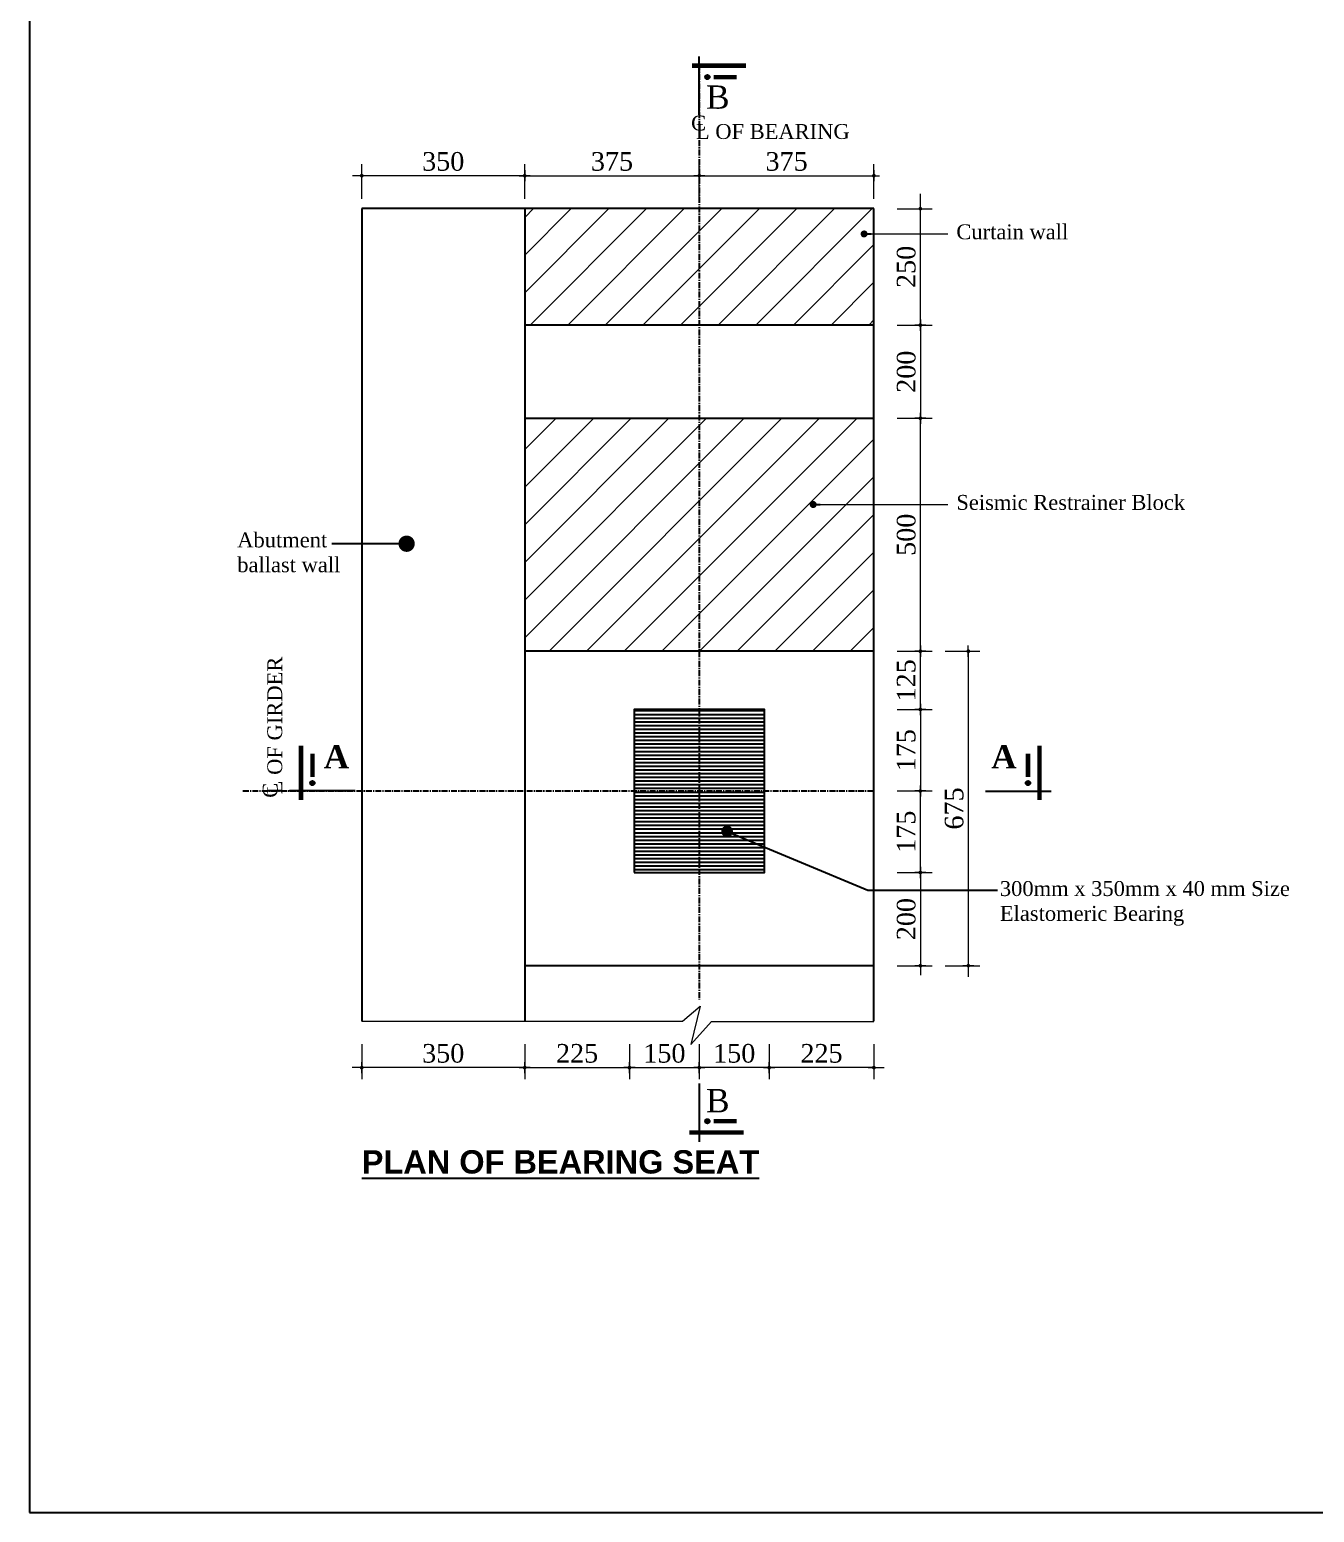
# Model space of a CAD drawing. Header units: millimetres. Extents: x -11624 to 10878, y 376 to 14439.
# Drawn here: x -11624 to -8865, y 2016 to 5198 of the extents above; entities that cross this region are included whole.
import ezdxf

# ---------------------------------------------------------------- set-up
doc = ezdxf.new("R2010")
doc.units = ezdxf.units.MM
doc.header["$LTSCALE"] = 4
doc.linetypes.add('CENTER', pattern=[50.8, 31.75, -6.35, 6.35, -6.35])
for name, color, linetype in [('Bearing  peat', 11, 'Continuous'), ('Center Line', 34, 'Continuous'), ('Hatching', 35, 'Continuous'), ('L.L', 200, 'Continuous'), ('Pile', 11, 'Continuous'), ('Text', 7, 'Continuous')]:
    doc.layers.add(name, color=color, linetype=linetype)
doc.layers.add('Dimision', color=4, linetype='Continuous', lineweight=18)
doc.layers.add('hatch', color=253, linetype='Continuous', lineweight=15)
doc.styles.get("Standard").update_dxf_attribs({"font": 'times.ttf'})
doc.dimstyles.new('dim_20', dxfattribs={"dimscale": 0, "dimtxt": 20, "dimasz": 0.2, "dimexe": 25, "dimexo": 10, "dimgap": 10, "dimtad": 1, "dimdec": 0, "dimtxsty": 'Standard', "dimblk": 'D_TIC', "dimcen": 0, "dimclrd": 256, "dimclre": 256, "dimclrt": 256, "dimadec": 0, "dimazin": 0, "dimtfac": 1, "dimtdec": 0, "dimtix": 1, "dimtmove": 0, "dimatfit": 3, "dimldrblk": 'DOT', "dimfxl": 50, "dimfxlon": 1, "dimlwd": -1, "dimlwe": -1, "dimarcsym": 0})
doc.dimstyles.new('ISO-25', dxfattribs={"dimtxt": 15, "dimasz": 15, "dimexe": 20, "dimexo": 10.625, "dimgap": 15, "dimtad": 1, "dimdec": 1, "dimdsep": 46, "dimtxsty": 'Standard', "dimblk": 'DOT', "dimcen": 2.5, "dimclrd": 256, "dimclre": 256, "dimclrt": 256, "dimadec": 0, "dimazin": 0, "dimtfac": 1, "dimtdec": 1, "dimtix": 1, "dimtmove": 0, "dimatfit": 3, "dimldrblk": 'DOT', "dimfxl": 1, "dimlwd": -1, "dimarcsym": 0})

# ---------------------------------------------------------------- blocks, each defined once
blk = doc.blocks.new('_Dot')
at = {"color": 0, "linetype": 'ByBlock', "lineweight": -2}
blk.add_line((-0.5, 0), (-1, 0), dxfattribs=at)
at = {"color": 0, "linetype": 'ByBlock', "const_width": 0.5}
blk.add_lwpolyline([(-0.25, 0, 1), (0.25, 0, 1)], format="xyb", close=True, dxfattribs=at)
blk = doc.blocks.new('D_TIC')
at = {"layer": 'Dimision', "ltscale": 5}
for p, q in [((-60, 0), (60, 0)), ((0, 60), (0, -60))]:
    blk.add_line(p, q, dxfattribs=at)
at = {"layer": 'Dimision', "ltscale": 5, "const_width": 20}
blk.add_lwpolyline([(-10, 0, 1), (10, 0, 1)], format="xyb", close=True, dxfattribs=at)
blk = doc.blocks.new('*D67')
at = {"layer": 'Defpoints', "color": 0, "transparency": 16777216}
for p in [(-9789.8, 4814.2), (-9711.2, 4814.2), (-9811, 4564.2)]:
    blk.add_point(p, dxfattribs=at)
at = {"layer": 'Dimision', "transparency": 16777216}
for p, q in [((-9761.2, 4814.2), (-9686.2, 4814.2)), ((-9711.2, 4564.4), (-9711.2, 4814)), ((-9761.2, 4564.2), (-9686.2, 4564.2))]:
    blk.add_line(p, q, dxfattribs=at)
at = {"layer": 'Dimision', "transparency": 16777216, "xscale": 0.2, "yscale": 0.2, "zscale": 0.2}
for p, rotation in [((-9711.2, 4814.2), 90), ((-9711.2, 4564.2), 270)]:
    blk.add_blockref('D_TIC', p, dxfattribs=dict(at, rotation=rotation))
at = {"layer": 'Dimision', "transparency": 16777216, "insert": (-9741.5, 4689.2), "char_height": 40, "attachment_point": 5, "rotation": 90}
blk.add_mtext('250', dxfattribs=at)
blk = doc.blocks.new('*D69')
at = {"layer": 'Defpoints', "color": 0, "transparency": 16777216}
for p in [(-10186, 4885), (-10561, 4814.2), (-10186, 4814.2)]:
    blk.add_point(p, dxfattribs=at)
at = {"layer": 'Dimision', "transparency": 16777216}
for p, q in [((-10561, 4835), (-10561, 4910)), ((-10186, 4835), (-10186, 4910)), ((-10560.8, 4885), (-10186.2, 4885))]:
    blk.add_line(p, q, dxfattribs=at)
at = {"layer": 'Dimision', "transparency": 16777216, "xscale": 0.2, "yscale": 0.2, "zscale": 0.2, "rotation": 180}
blk.add_blockref('D_TIC', (-10561, 4885), dxfattribs=at)
at = {"layer": 'Dimision', "transparency": 16777216, "xscale": 0.2, "yscale": 0.2, "zscale": 0.2}
blk.add_blockref('D_TIC', (-10186, 4885), dxfattribs=at)
at = {"layer": 'Dimision', "transparency": 16777216, "insert": (-10373.5, 4915.4), "char_height": 40, "attachment_point": 5}
blk.add_mtext('375', dxfattribs=at)
blk = doc.blocks.new('*D70')
at = {"layer": 'Defpoints', "color": 0, "transparency": 16777216}
for p in [(-9811, 4564.2), (-9811, 4364.2), (-9711.2, 4364.2)]:
    blk.add_point(p, dxfattribs=at)
at = {"layer": 'Dimision', "transparency": 16777216}
for p, q in [((-9761.2, 4564.2), (-9686.2, 4564.2)), ((-9711.2, 4564), (-9711.2, 4364.4)), ((-9761.2, 4364.2), (-9686.2, 4364.2))]:
    blk.add_line(p, q, dxfattribs=at)
at = {"layer": 'Dimision', "transparency": 16777216, "xscale": 0.2, "yscale": 0.2, "zscale": 0.2}
for p, rotation in [((-9711.2, 4564.2), 90), ((-9711.2, 4364.2), 270)]:
    blk.add_blockref('D_TIC', p, dxfattribs=dict(at, rotation=rotation))
at = {"layer": 'Dimision', "transparency": 16777216, "insert": (-9741.5, 4464.2), "char_height": 40, "attachment_point": 5, "rotation": 90}
blk.add_mtext('200', dxfattribs=at)
blk = doc.blocks.new('*D193')
at = {"layer": 'Defpoints', "color": 0, "transparency": 16777216}
for p in [(-10911, 4885), (-10911, 4814.2), (-10561, 4814.2)]:
    blk.add_point(p, dxfattribs=at)
at = {"layer": 'Dimision', "transparency": 16777216}
for p, q in [((-10911, 4835), (-10911, 4910)), ((-10561, 4835), (-10561, 4910)), ((-10561.2, 4885), (-10910.8, 4885))]:
    blk.add_line(p, q, dxfattribs=at)
at = {"layer": 'Dimision', "transparency": 16777216, "xscale": 0.2, "yscale": 0.2, "zscale": 0.2, "rotation": 180}
blk.add_blockref('D_TIC', (-10911, 4885), dxfattribs=at)
at = {"layer": 'Dimision', "transparency": 16777216, "xscale": 0.2, "yscale": 0.2, "zscale": 0.2}
blk.add_blockref('D_TIC', (-10561, 4885), dxfattribs=at)
at = {"layer": 'Dimision', "transparency": 16777216, "insert": (-10736, 4915.4), "char_height": 40, "attachment_point": 5}
blk.add_mtext('350', dxfattribs=at)
blk = doc.blocks.new('*D77')
at = {"layer": 'Defpoints', "color": 0, "transparency": 16777216}
for p in [(-10911, 3103.7), (-10561, 3103.7), (-10911, 2970.4)]:
    blk.add_point(p, dxfattribs=at)
at = {"layer": 'Dimision', "transparency": 16777216}
for p, q in [((-10911, 3020.4), (-10911, 2945.4)), ((-10561, 3020.4), (-10561, 2945.4)), ((-10561.2, 2970.4), (-10910.8, 2970.4))]:
    blk.add_line(p, q, dxfattribs=at)
at = {"layer": 'Dimision', "transparency": 16777216, "xscale": 0.2, "yscale": 0.2, "zscale": 0.2, "rotation": 180}
blk.add_blockref('D_TIC', (-10911, 2970.4), dxfattribs=at)
at = {"layer": 'Dimision', "transparency": 16777216, "xscale": 0.2, "yscale": 0.2, "zscale": 0.2}
blk.add_blockref('D_TIC', (-10561, 2970.4), dxfattribs=at)
at = {"layer": 'Dimision', "transparency": 16777216, "insert": (-10736, 3000.8), "char_height": 40, "attachment_point": 5}
blk.add_mtext('350', dxfattribs=at)
blk = doc.blocks.new('*D194')
at = {"layer": 'Defpoints', "color": 0, "transparency": 16777216}
for p in [(-9811, 4885), (-10186, 4814.2), (-9811, 4814.2)]:
    blk.add_point(p, dxfattribs=at)
at = {"layer": 'Dimision', "transparency": 16777216}
for p, q in [((-10186, 4835), (-10186, 4910)), ((-9811, 4835), (-9811, 4910)), ((-10185.8, 4885), (-9811.2, 4885))]:
    blk.add_line(p, q, dxfattribs=at)
at = {"layer": 'Dimision', "transparency": 16777216, "xscale": 0.2, "yscale": 0.2, "zscale": 0.2, "rotation": 180}
blk.add_blockref('D_TIC', (-10186, 4885), dxfattribs=at)
at = {"layer": 'Dimision', "transparency": 16777216, "xscale": 0.2, "yscale": 0.2, "zscale": 0.2}
blk.add_blockref('D_TIC', (-9811, 4885), dxfattribs=at)
at = {"layer": 'Dimision', "transparency": 16777216, "insert": (-9998.5, 4915.4), "char_height": 40, "attachment_point": 5}
blk.add_mtext('375', dxfattribs=at)
blk = doc.blocks.new('*D78')
at = {"layer": 'Defpoints', "color": 0, "transparency": 16777216}
for p in [(-10046, 3739.2), (-9779.1, 3564.2), (-9711.2, 3564.2)]:
    blk.add_point(p, dxfattribs=at)
at = {"layer": 'Dimision', "transparency": 16777216}
for p, q in [((-9761.2, 3739.2), (-9686.2, 3739.2)), ((-9711.2, 3739), (-9711.2, 3564.4)), ((-9761.2, 3564.2), (-9686.2, 3564.2))]:
    blk.add_line(p, q, dxfattribs=at)
at = {"layer": 'Dimision', "transparency": 16777216, "xscale": 0.2, "yscale": 0.2, "zscale": 0.2}
for p, rotation in [((-9711.2, 3739.2), 90), ((-9711.2, 3564.2), 270)]:
    blk.add_blockref('D_TIC', p, dxfattribs=dict(at, rotation=rotation))
at = {"layer": 'Dimision', "transparency": 16777216, "insert": (-9741.6, 3651.7), "char_height": 40, "attachment_point": 5, "rotation": 90}
blk.add_mtext('175', dxfattribs=at)
blk = doc.blocks.new('*D79')
at = {"layer": 'Defpoints', "color": 0, "transparency": 16777216}
for p in [(-9779.1, 3389.2), (-9800.4, 3189.2), (-9711.2, 3189.2)]:
    blk.add_point(p, dxfattribs=at)
at = {"layer": 'Dimision', "transparency": 16777216}
for p, q in [((-9761.2, 3389.2), (-9686.2, 3389.2)), ((-9711.2, 3389), (-9711.2, 3189.4)), ((-9761.2, 3189.2), (-9686.2, 3189.2))]:
    blk.add_line(p, q, dxfattribs=at)
at = {"layer": 'Dimision', "transparency": 16777216, "xscale": 0.2, "yscale": 0.2, "zscale": 0.2}
for p, rotation in [((-9711.2, 3389.2), 90), ((-9711.2, 3189.2), 270)]:
    blk.add_blockref('D_TIC', p, dxfattribs=dict(at, rotation=rotation))
at = {"layer": 'Dimision', "transparency": 16777216, "insert": (-9741.5, 3289.2), "char_height": 40, "attachment_point": 5, "rotation": 90}
blk.add_mtext('200', dxfattribs=at)
blk = doc.blocks.new('*D80')
at = {"layer": 'Defpoints', "color": 0, "transparency": 16777216}
for p in [(-9779.1, 3564.2), (-9711.2, 3564.2), (-9779.1, 3389.2)]:
    blk.add_point(p, dxfattribs=at)
at = {"layer": 'Dimision', "transparency": 16777216}
for p, q in [((-9761.2, 3564.2), (-9686.2, 3564.2)), ((-9711.2, 3389.4), (-9711.2, 3564)), ((-9761.2, 3389.2), (-9686.2, 3389.2))]:
    blk.add_line(p, q, dxfattribs=at)
at = {"layer": 'Dimision', "transparency": 16777216, "xscale": 0.2, "yscale": 0.2, "zscale": 0.2}
for p, rotation in [((-9711.2, 3564.2), 90), ((-9711.2, 3389.2), 270)]:
    blk.add_blockref('D_TIC', p, dxfattribs=dict(at, rotation=rotation))
at = {"layer": 'Dimision', "transparency": 16777216, "insert": (-9741.6, 3476.7), "char_height": 40, "attachment_point": 5, "rotation": 90}
blk.add_mtext('175', dxfattribs=at)
blk = doc.blocks.new('*D81')
at = {"layer": 'Defpoints', "color": 0, "transparency": 16777216}
for p in [(-9811, 3864.2), (-9691.2, 3189.2), (-9608.2, 3189.2)]:
    blk.add_point(p, dxfattribs=at)
at = {"layer": 'Dimision', "transparency": 16777216}
for p, q in [((-9658.2, 3864.2), (-9583.2, 3864.2)), ((-9608.2, 3864), (-9608.2, 3189.4)), ((-9658.2, 3189.2), (-9583.2, 3189.2))]:
    blk.add_line(p, q, dxfattribs=at)
at = {"layer": 'Dimision', "transparency": 16777216, "xscale": 0.2, "yscale": 0.2, "zscale": 0.2}
for p, rotation in [((-9608.2, 3864.2), 90), ((-9608.2, 3189.2), 270)]:
    blk.add_blockref('D_TIC', p, dxfattribs=dict(at, rotation=rotation))
at = {"layer": 'Dimision', "transparency": 16777216, "insert": (-9638.6, 3526.7), "char_height": 40, "attachment_point": 5, "rotation": 90}
blk.add_mtext('675', dxfattribs=at)
blk = doc.blocks.new('*D6')
at = {"layer": 'Defpoints', "color": 0, "transparency": 16777216}
for p in [(-10561, 3103.7), (-10336, 3083.5), (-10336, 2970.4)]:
    blk.add_point(p, dxfattribs=at)
at = {"layer": 'Dimision', "transparency": 16777216}
for p, q in [((-10561, 3020.4), (-10561, 2945.4)), ((-10336, 3020.4), (-10336, 2945.4)), ((-10560.8, 2970.4), (-10336.2, 2970.4))]:
    blk.add_line(p, q, dxfattribs=at)
at = {"layer": 'Dimision', "transparency": 16777216, "xscale": 0.2, "yscale": 0.2, "zscale": 0.2, "rotation": 180}
blk.add_blockref('D_TIC', (-10561, 2970.4), dxfattribs=at)
at = {"layer": 'Dimision', "transparency": 16777216, "xscale": 0.2, "yscale": 0.2, "zscale": 0.2}
blk.add_blockref('D_TIC', (-10336, 2970.4), dxfattribs=at)
at = {"layer": 'Dimision', "transparency": 16777216, "insert": (-10448.5, 3000.8), "char_height": 40, "attachment_point": 5}
blk.add_mtext('225', dxfattribs=at)
blk = doc.blocks.new('*D7')
at = {"layer": 'Defpoints', "color": 0, "transparency": 16777216}
for p in [(-10336, 3083.5), (-10186, 3083.5), (-10186, 2970.4)]:
    blk.add_point(p, dxfattribs=at)
at = {"layer": 'Dimision', "transparency": 16777216}
for p, q in [((-10336, 3020.4), (-10336, 2945.4)), ((-10186, 3020.4), (-10186, 2945.4)), ((-10335.8, 2970.4), (-10186.2, 2970.4))]:
    blk.add_line(p, q, dxfattribs=at)
at = {"layer": 'Dimision', "transparency": 16777216, "xscale": 0.2, "yscale": 0.2, "zscale": 0.2, "rotation": 180}
blk.add_blockref('D_TIC', (-10336, 2970.4), dxfattribs=at)
at = {"layer": 'Dimision', "transparency": 16777216, "xscale": 0.2, "yscale": 0.2, "zscale": 0.2}
blk.add_blockref('D_TIC', (-10186, 2970.4), dxfattribs=at)
at = {"layer": 'Dimision', "transparency": 16777216, "insert": (-10261, 3000.8), "char_height": 40, "attachment_point": 5}
blk.add_mtext('150', dxfattribs=at)
blk = doc.blocks.new('*D8')
at = {"layer": 'Defpoints', "color": 0, "transparency": 16777216}
for p in [(-9811, 3103.7), (-10036, 3083.5), (-10036, 2970.4)]:
    blk.add_point(p, dxfattribs=at)
at = {"layer": 'Dimision', "transparency": 16777216}
for p, q in [((-10036, 3020.4), (-10036, 2945.4)), ((-9811, 3020.4), (-9811, 2945.4)), ((-9811.2, 2970.4), (-10035.8, 2970.4))]:
    blk.add_line(p, q, dxfattribs=at)
at = {"layer": 'Dimision', "transparency": 16777216, "xscale": 0.2, "yscale": 0.2, "zscale": 0.2, "rotation": 180}
blk.add_blockref('D_TIC', (-10036, 2970.4), dxfattribs=at)
at = {"layer": 'Dimision', "transparency": 16777216, "xscale": 0.2, "yscale": 0.2, "zscale": 0.2}
blk.add_blockref('D_TIC', (-9811, 2970.4), dxfattribs=at)
at = {"layer": 'Dimision', "transparency": 16777216, "insert": (-9923.5, 3000.8), "char_height": 40, "attachment_point": 5}
blk.add_mtext('225', dxfattribs=at)
blk = doc.blocks.new('*D9')
at = {"layer": 'Defpoints', "color": 0, "transparency": 16777216}
for p in [(-10186, 3083.5), (-10036, 3083.5), (-10186, 2970.4)]:
    blk.add_point(p, dxfattribs=at)
at = {"layer": 'Dimision', "transparency": 16777216}
for p, q in [((-10186, 3020.4), (-10186, 2945.4)), ((-10036, 3020.4), (-10036, 2945.4)), ((-10036.2, 2970.4), (-10185.8, 2970.4))]:
    blk.add_line(p, q, dxfattribs=at)
at = {"layer": 'Dimision', "transparency": 16777216, "xscale": 0.2, "yscale": 0.2, "zscale": 0.2, "rotation": 180}
blk.add_blockref('D_TIC', (-10186, 2970.4), dxfattribs=at)
at = {"layer": 'Dimision', "transparency": 16777216, "xscale": 0.2, "yscale": 0.2, "zscale": 0.2}
blk.add_blockref('D_TIC', (-10036, 2970.4), dxfattribs=at)
at = {"layer": 'Dimision', "transparency": 16777216, "insert": (-10111, 3000.8), "char_height": 40, "attachment_point": 5}
blk.add_mtext('150', dxfattribs=at)
blk = doc.blocks.new('*D195')
at = {"layer": 'Defpoints', "color": 0, "linetype": 'Continuous', "ltscale": 0.1, "transparency": 16777216}
for p in [(-9811, 3864.2), (-9711.2, 3864.2), (-10046, 3739.2)]:
    blk.add_point(p, dxfattribs=at)
at = {"layer": 'Dimision', "ltscale": 0.1, "transparency": 16777216}
for p, q in [((-9761.2, 3864.2), (-9686.2, 3864.2)), ((-9711.2, 3739.4), (-9711.2, 3864)), ((-9761.2, 3739.2), (-9686.2, 3739.2))]:
    blk.add_line(p, q, dxfattribs=at)
at = {"layer": 'Dimision', "linetype": 'Continuous', "ltscale": 0.1, "transparency": 16777216, "xscale": 0.2, "yscale": 0.2, "zscale": 0.2}
for p, rotation in [((-9711.2, 3864.2), 90), ((-9711.2, 3739.2), 270)]:
    blk.add_blockref('D_TIC', p, dxfattribs=dict(at, rotation=rotation))
at = {"layer": 'Dimision', "linetype": 'Continuous', "ltscale": 0.1, "transparency": 16777216, "insert": (-9741.5, 3801.7), "char_height": 40, "attachment_point": 5, "rotation": 90}
blk.add_mtext('125', dxfattribs=at)
blk = doc.blocks.new('*D196')
at = {"layer": 'Defpoints', "color": 0, "linetype": 'Continuous', "ltscale": 0.1, "transparency": 16777216}
for p in [(-9811, 4364.2), (-9711.2, 4364.2), (-9811, 3864.2)]:
    blk.add_point(p, dxfattribs=at)
at = {"layer": 'Dimision', "ltscale": 0.1, "transparency": 16777216}
for p, q in [((-9761.2, 4364.2), (-9686.2, 4364.2)), ((-9711.2, 3864.4), (-9711.2, 4364)), ((-9761.2, 3864.2), (-9686.2, 3864.2))]:
    blk.add_line(p, q, dxfattribs=at)
at = {"layer": 'Dimision', "linetype": 'Continuous', "ltscale": 0.1, "transparency": 16777216, "xscale": 0.2, "yscale": 0.2, "zscale": 0.2}
for p, rotation in [((-9711.2, 4364.2), 90), ((-9711.2, 3864.2), 270)]:
    blk.add_blockref('D_TIC', p, dxfattribs=dict(at, rotation=rotation))
at = {"layer": 'Dimision', "linetype": 'Continuous', "ltscale": 0.1, "transparency": 16777216, "insert": (-9741.5, 4114.2), "char_height": 40, "attachment_point": 5, "rotation": 90}
blk.add_mtext('500', dxfattribs=at)

msp = doc.modelspace()

# ---------------------------------------------------------------- hatches: boundary and pattern name
at = {"layer": 'hatch', "linetype": 'Continuous', "ltscale": 0.1}
h = msp.add_hatch(dxfattribs=at)
h.set_pattern_fill('ANSI31', color=256, scale=18)
h.paths.add_polyline_path([(-9811.02, 4814.25), (-10186.02, 4814.25), (-10186.02, 4564.25), (-9811.02, 4564.25)])
h.paths.add_polyline_path([(-10186.02, 4814.25), (-10561.02, 4814.25), (-10561.02, 4564.25), (-10186.02, 4564.25)])
h = msp.add_hatch(dxfattribs=at)
h.set_pattern_fill('ANSI31', color=256, scale=18)
h.set_pattern_definition([(45, (0, -175), (-40.41115, 40.41115), [])])
h.paths.add_polyline_path([(-9811.02, 4364.25), (-10186.02, 4364.25), (-10186.02, 3864.25), (-9811.02, 3864.25)])
h.paths.add_polyline_path([(-10186.02, 4364.25), (-10561.02, 4364.25), (-10561.02, 3864.25), (-10186.02, 3864.25)])
at = {"layer": 'Hatching', "linetype": 'Continuous', "ltscale": 3}
h = msp.add_hatch(dxfattribs=at)
h.set_pattern_fill('LINE,_I', color=256, scale=2.5, style=2)
h.set_pattern_definition([(0, (-857853.382, -163871.613), (0, 7.9375), [])])
h.paths.add_polyline_path([(-10186.02, 3389.25), (-10046.02, 3389.25), (-10046.02, 3564.25), (-10186.02, 3564.25)])
h.paths.add_polyline_path([(-10326.02, 3389.25), (-10186.02, 3389.25), (-10186.02, 3564.25), (-10326.02, 3564.25)])
h.paths.add_polyline_path([(-10046.02, 3739.25), (-10186.02, 3739.25), (-10186.02, 3564.25), (-10046.02, 3564.25)])
h.paths.add_polyline_path([(-10186.02, 3739.25), (-10326.02, 3739.25), (-10326.02, 3564.25), (-10186.02, 3564.25)])
at = {"layer": 'Pile', "ltscale": 5}
h = msp.add_hatch(color=5, dxfattribs=at)
h.set_gradient(color1=(0, 0, 255), one_color=1, tint=1, name='CYLINDER')
h.paths.add_polyline_path([(-10168.6, 5101.47, 1), (-10168.6, 5091.98, 1)])
h = msp.add_hatch(color=5, dxfattribs=at)
h.set_gradient(color1=(0, 0, 255), one_color=1, tint=1, name='CYLINDER')
h.paths.add_polyline_path([(-11021.77, 3581.27, 1), (-11012.28, 3581.27, 1)])
h = msp.add_hatch(color=5, dxfattribs=at)
h.set_gradient(color1=(0, 0, 255), one_color=1, tint=1, name='CYLINDER')
h.paths.add_polyline_path([(-9475.27, 3581.27, -1), (-9484.76, 3581.27, -1)])
h = msp.add_hatch(color=5, dxfattribs=at)
h.set_gradient(color1=(0, 0, 255), one_color=1, tint=1, name='CYLINDER')
h.paths.add_polyline_path([(-10168.6, 2850.59, -1), (-10168.6, 2860.08, -1)])

# ---------------------------------------------------------------- linework, layer by layer
at = {"layer": 'Bearing  peat', "linetype": 'Continuous'}
for points in [[(-10561.02, 3189.25), (-9811.02, 3189.25), (-9811.02, 3864.25), (-10561.02, 3864.25)], [(-10326.02, 3389.25), (-10046.02, 3389.25), (-10046.02, 3739.25), (-10326.02, 3739.25)]]:
    msp.add_lwpolyline(points, close=True, dxfattribs=at)
at = {"layer": 'Center Line', "linetype": 'CENTER', "ltscale": 0.1}
for p, q in [((-10186.02, 5123.83), (-10186.02, 3116.4)), ((-11166.22, 3564.25), (-9811.02, 3564.25))]:
    msp.add_line(p, q, dxfattribs=at)
at = {"layer": 'Defpoints', "linetype": 'Continuous', "ltscale": 3}
msp.add_lwpolyline([(-11624.29, 2015.74), (-791.75, 2015.74), (-791.75, 7800.39), (-11624.29, 7800.39)], close=True, dxfattribs=at)
at = {"layer": 'Dimision'}
for p, q in [((-10911.02, 4885.04), (-10930.92, 4885.04)), ((-9836.02, 4885.04), (-9814.42, 4885.04)), ((-10911.02, 2970.41), (-10931.59, 2970.41)), ((-9811.02, 2970.41), (-9789.19, 2970.41))]:
    msp.add_line(p, q, dxfattribs=at)
at = {"layer": 'Dimision', "linetype": 'Continuous', "ltscale": 0.1}
for p, q in [((-9711.18, 4814.25), (-9711.18, 4845.84)), ((-9608.21, 3264.25), (-9608.21, 3243.44)), ((-9711.18, 3189.25), (-9711.18, 3168.86)), ((-9608.21, 3189.25), (-9608.21, 3165.05))]:
    msp.add_line(p, q, dxfattribs=at)
at = {"layer": 'Dimision', "linetype": 'Continuous'}
msp.add_lwpolyline([(-10911.02, 3069.85), (-10221.75, 3069.85), (-10183.82, 3102.33), (-10204.49, 3020.37), (-10159.77, 3069.66), (-9811.02, 3069.66)], dxfattribs=at)
at = {"layer": 'L.L', "linetype": 'Continuous'}
for p, q in [((-9811.02, 4814.25), (-10911.02, 4814.25)), ((-10911.02, 4814.25), (-10911.02, 3069.85)), ((-10561.02, 4814.25), (-10561.02, 3069.85)), ((-10561.02, 4814.25), (-10561.02, 3069.85)), ((-9811.02, 3069.85), (-9811.02, 4814.25)), ((-9811.02, 4564.25), (-10561.02, 4564.25)), ((-10561.02, 4364.25), (-9811.02, 4364.25)), ((-9811.02, 3864.25), (-10561.02, 3864.25))]:
    msp.add_line(p, q, dxfattribs=at)
at = {"layer": 'Pile', "ltscale": 5}
for p, q in [((-10186.02, 5015.51), (-10186.02, 5140.64)), ((-10925.43, 3564.25), (-11066.48, 3564.25)), ((-9571.61, 3563.85), (-9430.56, 3563.85)), ((-10186.02, 2936.55), (-10186.02, 2811.41))]:
    msp.add_line(p, q, dxfattribs=at)
at = {"layer": 'Pile', "ltscale": 5, "const_width": 9.49}
for points in [[(-10201.99, 5121.18), (-10085.42, 5121.18)], [(-10155.31, 5096.72), (-10105.56, 5096.72)], [(-11041.49, 3544.81), (-11041.49, 3661.38)], [(-9455.55, 3544.81), (-9455.55, 3661.38)], [(-11017.03, 3594.56), (-11017.03, 3644.31)], [(-9480.01, 3594.56), (-9480.01, 3644.31)], [(-10207.22, 2830.88), (-10090.65, 2830.88)], [(-10155.31, 2855.34), (-10105.56, 2855.34)]]:
    msp.add_lwpolyline(points, dxfattribs=at)
at = {"layer": 'Pile', "ltscale": 5}
for centre in [(-10168.6, 5096.72), (-11017.03, 3581.27), (-9480.01, 3581.27), (-10168.6, 2855.34)]:
    msp.add_circle(centre, 4.75, dxfattribs=at)

# ---------------------------------------------------------------- texts
at = {"layer": 'Text'}
for p in [(-10171.37, 5028.68), (-10171.37, 2874.49)]:
    msp.add_text('B', height=50, dxfattribs=at).set_placement(p)
for s, insert, char_height, width, attachment_point in [('{\\fTimes New Roman|b0|i0|c0|p18;C}', (-10203.62, 5014.04), 32, 634.4051, 1), ('{\\fTimes New Roman|b0|i0|c0|p18;L OF BEARING}', (-10193.32, 4995.87), 32, 659.4051, 1), ('Curtain wall', (-9633.92, 4780.52), 32, 819.6172, 1), ('Seismic Restrainer Block', (-9633.92, 4199.69), 32, 604.2642, 1), ('Abutment \\Pballast wall', (-11178.43, 4119.21), 32, 729.5659, 1), ('{\\fTimes New Roman|b1|i0|c0|p18;A}', (-10938.01, 3662.57), 50, 1377.1429, 3), ('{\\fTimes New Roman|b1|i0|c0|p18;A}', (-9559.03, 3662.57), 50, 1377.1429, 1), ('300mm x 350mm x 40 mm Size\\PElastomeric Bearing', (-9540.45, 3370.8), 32, 634.4249, 1), ('{\\fArial|b1|i0|c0|p34;\\LPLAN OF BEARING SEAT}', (-10911.04, 2793.05), 50, 1652.1429, 1)]:
    msp.add_mtext(s, dxfattribs=dict(at, insert=insert, char_height=char_height, width=width, attachment_point=attachment_point))
at = {"layer": 'Text', "char_height": 32, "width": 634.4051, "attachment_point": 1, "rotation": 90}
for s, insert in [('{\\fTimes New Roman|b0|i0|c0|p18;L OF GIRDER}', (-11113.86, 3557.21)), ('{\\fTimes New Roman|b0|i0|c0|p18;C}', (-11123.63, 3549.57))]:
    msp.add_mtext(s, dxfattribs=dict(at, insert=insert))

# ---------------------------------------------------------------- dimensions: what is measured, and where the dimension line sits
at = {"layer": 'Dimision'}
for base, p1, p2, picture, middle in [((-10911.02, 4885.04), (-10561.02, 4814.25), (-10911.02, 4814.25), '*D193', (-10736.02, 4915.38)), ((-10186.02, 4885.04), (-10561.02, 4814.25), (-10186.02, 4814.25), '*D69', (-10373.52, 4915.44)), ((-9811.02, 4885.04), (-10186.02, 4814.25), (-9811.02, 4814.25), '*D194', (-9998.52, 4915.44)), ((-10911.02, 2970.41), (-10561.02, 3103.73), (-10911.02, 3103.73), '*D77', (-10736.02, 3000.76)), ((-10336.02, 2970.41), (-10561.02, 3103.73), (-10336.02, 3083.49), '*D6', (-10448.52, 3000.76)), ((-10186.02, 2970.41), (-10336.02, 3083.49), (-10186.02, 3083.49), '*D7', (-10261.02, 3000.76))]:
    dim = msp.add_linear_dim(base=base, p1=p1, p2=p2, dimstyle='dim_20', override={"dimscale": 1, "dimtxt": 40}, dxfattribs=at)
    dim.commit()
    dim.dimension.update_dxf_attribs({"geometry": picture, "text_midpoint": middle})
for base, p1, p2, angle, picture, middle in [((-9711.18, 4814.25), (-9811.02, 4564.25), (-9789.77, 4814.25), 90, '*D67', (-9741.52, 4689.25)), ((-9711.18, 4364.25), (-9811.02, 4564.25), (-9811.02, 4364.25), 270, '*D70', (-9741.52, 4464.25)), ((-9608.21, 3189.25), (-9811.02, 3864.25), (-9691.18, 3189.25), 90, '*D81', (-9638.62, 3526.75)), ((-9711.18, 3564.25), (-10046.02, 3739.25), (-9779.12, 3564.25), 90, '*D78', (-9741.58, 3651.75)), ((-9711.18, 3564.25), (-9779.12, 3389.25), (-9779.12, 3564.25), 270, '*D80', (-9741.58, 3476.75)), ((-9711.18, 3189.25), (-9779.12, 3389.25), (-9800.39, 3189.25), 270, '*D79', (-9741.52, 3289.25)), ((-10036.02, 2970.41), (-9811.02, 3103.73), (-10036.02, 3083.49), 180, '*D8', (-9923.52, 3000.76)), ((-10186.02, 2970.41), (-10036.02, 3083.49), (-10186.02, 3083.49), 180, '*D9', (-10111.02, 3000.76))]:
    dim = msp.add_linear_dim(base=base, p1=p1, p2=p2, angle=angle, dimstyle='dim_20', override={"dimscale": 1, "dimtxt": 40}, dxfattribs=at)
    dim.commit()
    dim.dimension.update_dxf_attribs({"geometry": picture, "text_midpoint": middle})
at = {"layer": 'Dimision', "linetype": 'Continuous', "ltscale": 0.1}
for base, p1, p2, picture, middle in [((-9711.18, 4364.25), (-9811.02, 3864.25), (-9811.02, 4364.25), '*D196', (-9741.52, 4114.25)), ((-9711.18, 3864.25), (-10046.02, 3739.25), (-9811.02, 3864.25), '*D195', (-9741.52, 3801.75))]:
    dim = msp.add_linear_dim(base=base, p1=p1, p2=p2, angle=90, dimstyle='dim_20', override={"dimscale": 1, "dimtxt": 40, "dimtmove": 1}, dxfattribs=at)
    dim.commit()
    dim.dimension.update_dxf_attribs({"geometry": picture, "text_midpoint": middle})

# ---------------------------------------------------------------- leaders
for points in [[(-9832.04, 4759.97), (-9651.99, 4759.97)], [(-9941.3, 4179.14), (-9651.99, 4179.14)]]:
    msp.add_leader(points, dimstyle='ISO-25', override={"dimgap": 15, "dimtad": 0}, dxfattribs=at)
at = {"layer": 'Text', "linetype": 'Continuous', "ltscale": 0.1}
msp.add_leader([(-10814.63, 4095.01), (-10975.22, 4095.01)], dimstyle='ISO-25', override={"dimasz": 35, "dimgap": 15, "dimtad": 0}, dxfattribs=at)
at = {"layer": 'Text'}
msp.add_leader([(-10126.24, 3477.48), (-9824.01, 3351.29), (-9545.64, 3351.29)], dimstyle='ISO-25', override={"dimasz": 25, "dimtad": 0}, dxfattribs=at)

doc.saveas('drawing.dxf')
